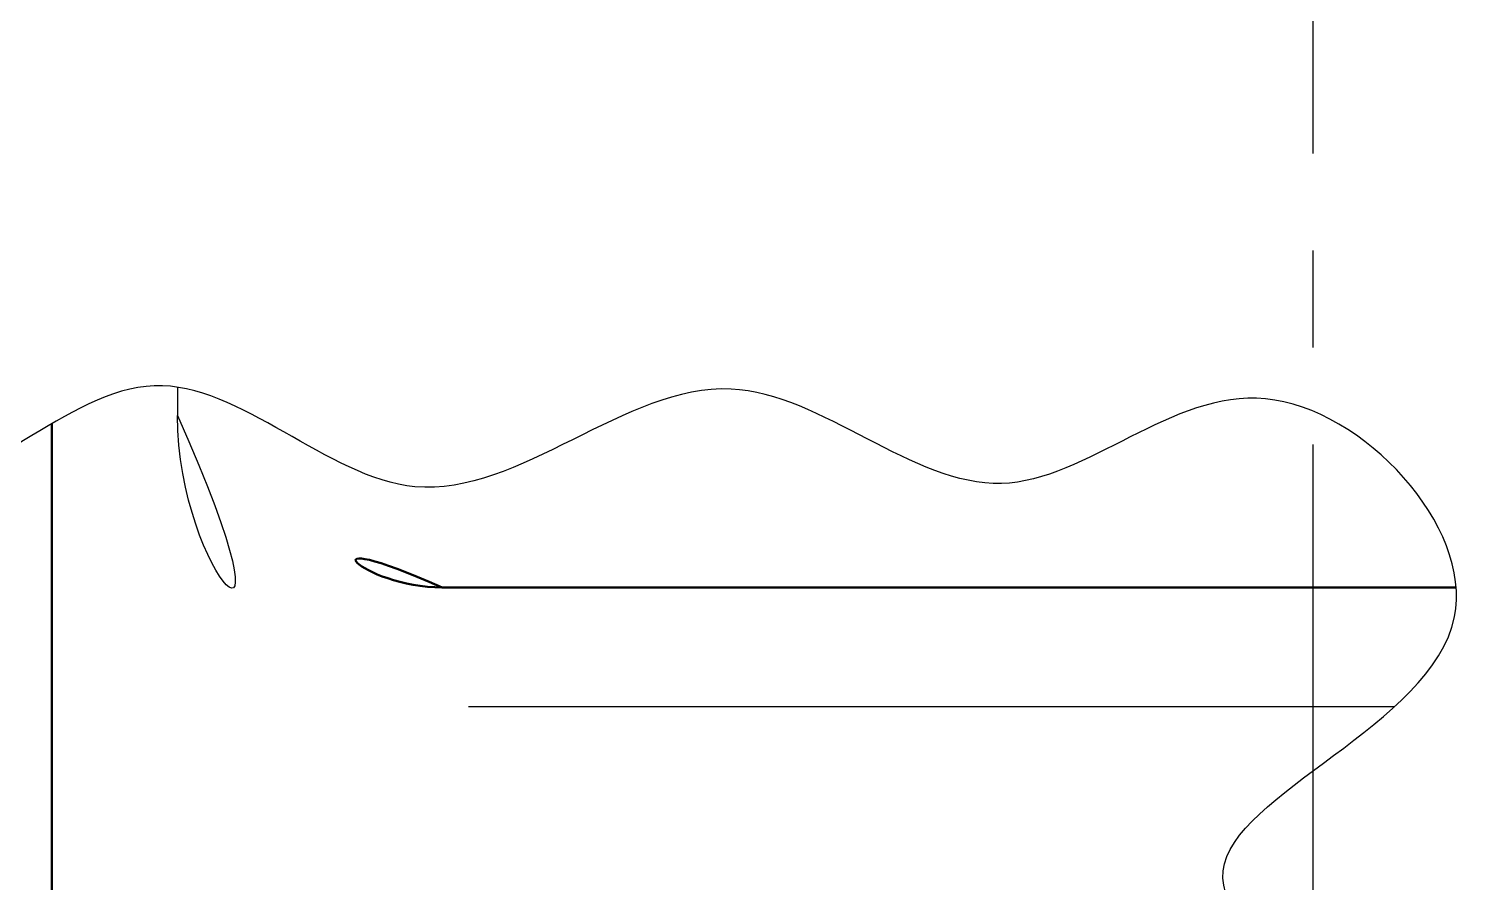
# Model space of a CAD drawing. Extents: x 16296675745 to 16296677675, y -37409619395 to -37409618123.
# Drawn here: x 16296676673.67 to 16296676710.66, y -37409618997.39 to -37409618975.4 of the extents above; entities that cross this region are included whole.
import ezdxf

# ---------------------------------------------------------------- set-up
doc = ezdxf.new("R2010")
doc.units = 0
doc.header["$LTSCALE"] = 10
doc.header["$MEASUREMENT"] = 0
doc.linetypes.add('AUSGEZOGEN', pattern=[0])
doc.linetypes.add('CENTER', pattern=[2, 1.25, -0.25, 0.25, -0.25])
doc.layers.get('0').update_dxf_attribs({"linetype": 'CONTINUOUS'})
doc.layers.add('1', color=7, linetype='CONTINUOUS')
doc.layers.add('7', color=7, linetype='CONTINUOUS')

msp = doc.modelspace()

# ---------------------------------------------------------------- linework, layer by layer
at = {"color": 1, "linetype": 'CENTER'}
msp.add_line((16296676706.75411, -37409618926.115562), (16296676706.75411, -37409619009.367203), dxfattribs=at)
for p, q in [((16296676677.50411, -37409618984.639053), (16296676677.50411, -37409618985.365562)), ((16296676685.00411, -37409618992.865562), (16296676708.86573, -37409618992.865562))]:
    msp.add_line(p, q)
msp.add_arc((16296676685.00411, -37409618985.365562), 7.5, 180, 270)
at = {"layer": '1'}
msp.add_spline([(16296676706.812241, -37409619012.16819), (16296676710.153521, -37409619003.646294), (16296676704.44459, -37409618997.102913), (16296676710.40538, -37409618990.559517), (16296676705.535999, -37409618984.938927), (16296676698.735661, -37409618987.120064), (16296676691.76741, -37409618984.687263), (16296676683.6238, -37409618987.203949), (16296676676.90741, -37409618984.603371), (16296676670.191019, -37409618987.371727), (16296676663.64255, -37409618984.687263), (16296676656.002661, -37409618987.371727), (16296676651.21723, -37409618984.687263)], degree=3, dxfattribs=at)
at = {"layer": '7', "color": 7, "linetype": 'AUSGEZOGEN', "lineweight": 50}
for p, q in [((16296676674.267441, -37409619009.002319), (16296676674.267441, -37409618985.580406)), ((16296676684.32674, -37409618989.799362), (16296676710.4482, -37409618989.799362))]:
    msp.add_line(p, q, dxfattribs=at)
at = {"layer": '7', "color": 7, "linetype": 'AUSGEZOGEN', "lineweight": 50, "extrusion": (0, 0, -1)}
msp.add_ellipse((16296676684.3339, -37409618986.035767), major_axis=(2.663785, 2.663785), ratio=0.998099156, start_param=2.357145816, end_param=3.926039491, dxfattribs=at)

doc.saveas('drawing.dxf')
